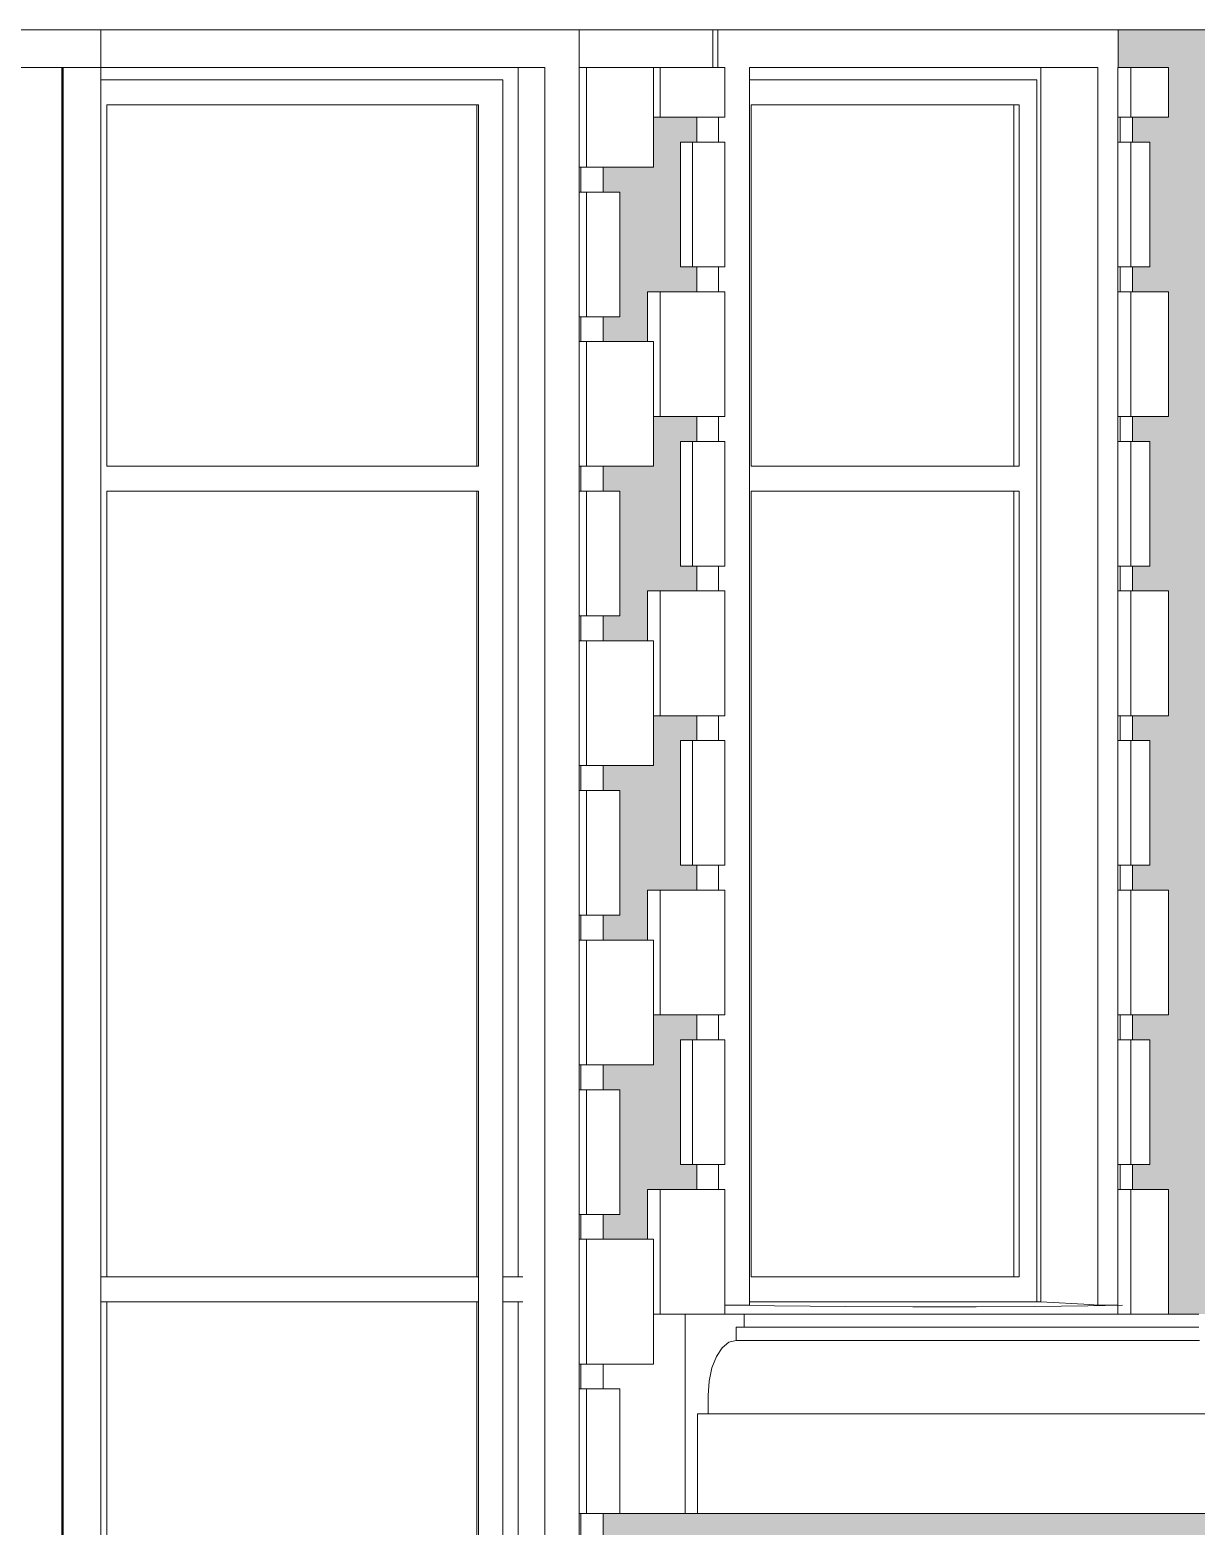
# Model space of a CAD drawing. Header units: millimetres. Extents: x 1177761 to 1329492, y 746793 to 827002.
# Drawn here: x 1194151 to 1196488, y 812000 to 815000 of the extents above; entities that cross this region are included whole.
import ezdxf

# ---------------------------------------------------------------- set-up
doc = ezdxf.new("R2010")
doc.units = ezdxf.units.MM
doc.layers.add('wall', color=5, linetype='Continuous', lineweight=30)

msp = doc.modelspace()

# ---------------------------------------------------------------- hatches: boundary and pattern name
at = {"layer": 'wall', "lineweight": 20, "ltscale": 2}
h = msp.add_hatch(dxfattribs=at)
h.set_pattern_fill('AR18', color=251, scale=20, style=0)
h.set_pattern_definition([(0, (-270908.16, 1431884.34), (100, 64), [192.5, -7.5]), (0, (-271008.16, 1431891.84), (100, 64), [192.5, -7.5]), (90, (-270908.16, 1431884.34), (-100, 64), [-71.5, 56.5]), (90, (-270915.66, 1431884.34), (-100, 64), [-71.5, 56.5])])
h.paths.add_polyline_path([(1196956.4, 814074.8), (1196993.9, 814074.8), (1196993.9, 814124.8), (1196856.4, 814124.8), (1196856.4, 814374.8), (1196993.9, 814374.8), (1196993.9, 814424.8), (1196956.4, 814424.8), (1196956.4, 814674.8), (1196993.9, 814674.8), (1196993.9, 814724.8), (1196856.4, 814724.8), (1196856.4, 814924.8), (1197106.2, 814924.8), (1197106.2, 814999.8), (1196331.3, 814999.8), (1196331.3, 814924.8), (1196357, 814924.8), (1196432.2, 814924.8), (1196432.2, 814824.8), (1196360.5, 814824.8), (1196360.5, 814774.8), (1196394.6, 814774.8), (1196394.6, 814524.8), (1196360.5, 814524.8), (1196360.5, 814474.8), (1196432.2, 814474.8), (1196432.2, 814224.8), (1196360.5, 814224.8), (1196360.5, 814174.8), (1196394.6, 814174.8), (1196394.6, 813924.8), (1196360.5, 813924.8), (1196360.5, 813874.8), (1196432.2, 813874.8), (1196432.2, 813624.8), (1196360.5, 813624.8), (1196360.5, 813574.8), (1196394.6, 813574.8), (1196394.6, 813324.8), (1196360.5, 813324.8), (1196360.5, 813274.8), (1196432.2, 813274.8), (1196432.2, 813024.8), (1196360.5, 813024.8), (1196360.5, 812974.8), (1196394.6, 812974.8), (1196394.6, 812724.8), (1196360.5, 812724.8), (1196360.5, 812674.8), (1196432.2, 812674.8), (1196432.2, 812424.8), (1196434.1, 812424.8), (1196464.1, 812424.8), (1196493.2, 812424.8), (1196521.4, 812424.8), (1196548.8, 812424.8), (1196575.2, 812424.8), (1196600.7, 812424.8), (1196625.3, 812424.8), (1196649, 812424.8), (1196671.7, 812424.8), (1196693.5, 812424.8), (1196714.3, 812424.8), (1196734.2, 812424.8), (1196753.1, 812424.8), (1196771, 812424.8), (1196787.9, 812424.8), (1196803.9, 812424.8), (1196818.8, 812424.8), (1196832.7, 812424.8), (1196845.6, 812424.8), (1196856.4, 812424.8), (1196856.4, 812574.8), (1196993.9, 812574.8), (1196993.9, 812624.8), (1196956.4, 812624.8), (1196956.4, 812874.8), (1196993.9, 812874.8), (1196993.9, 812924.8), (1196856.4, 812924.8), (1196856.4, 813174.8), (1196993.9, 813174.8), (1196993.9, 813224.8), (1196956.4, 813224.8), (1196956.4, 813474.8), (1196993.9, 813474.8), (1196993.9, 813524.8), (1196856.4, 813524.8), (1196856.4, 813774.8), (1196993.9, 813774.8), (1196993.9, 813824.8), (1196956.4, 813824.8)])
h.paths.add_polyline_path([(1196856.4, 811974.8), (1196993.9, 811974.8), (1196993.9, 812024.8), (1196956.4, 812024.8), (1196636.5, 812024.8), (1195955, 812024.8, -0.044288), (1195822.7, 811727.8), (1196856.4, 811727.8)])
h.paths.add_polyline_path([(1195955, 812024.8), (1195488.4, 812024.8), (1195463.4, 812024.8), (1195299.4, 812024.8), (1195299.4, 811974.8), (1195400.1, 811974.8), (1195400.1, 811727.8), (1195822.7, 811727.8, 0.044288)])
h.paths.add_polyline_path([(1195454.2, 813574.8), (1195478.3, 813574.8), (1195487.4, 813574.8), (1195487.4, 813624.8), (1195413.4, 813624.8), (1195400.1, 813624.8), (1195400.1, 813524.8), (1195299.4, 813524.8), (1195299.4, 813474.8), (1195333, 813474.8), (1195333, 813224.8), (1195299.4, 813224.8), (1195299.4, 813174.8), (1195388.3, 813174.8), (1195388.3, 813274.8), (1195413.4, 813274.8), (1195487.4, 813274.8), (1195487.4, 813324.8), (1195478.3, 813324.8), (1195454.2, 813324.8)])
h.paths.add_polyline_path([(1195454.2, 812974.8), (1195478.3, 812974.8), (1195487.4, 812974.8), (1195487.4, 813024.8), (1195413.4, 813024.8), (1195400.1, 813024.8), (1195400.1, 812924.8), (1195299.4, 812924.8), (1195299.4, 812874.8), (1195333, 812874.8), (1195333, 812624.8), (1195299.4, 812624.8), (1195299.4, 812574.8), (1195388.3, 812574.8), (1195388.3, 812674.8), (1195413.4, 812674.8), (1195487.4, 812674.8), (1195487.4, 812724.8), (1195478.3, 812724.8), (1195454.2, 812724.8)])
h.paths.add_polyline_path([(1195454.2, 814174.8), (1195478.3, 814174.8), (1195487.4, 814174.8), (1195487.4, 814224.8), (1195413.4, 814224.8), (1195400.1, 814224.8), (1195400.1, 814124.8), (1195299.4, 814124.8), (1195299.4, 814074.8), (1195333, 814074.8), (1195333, 813824.8), (1195299.4, 813824.8), (1195299.4, 813774.8), (1195388.3, 813774.8), (1195388.3, 813874.8), (1195413.4, 813874.8), (1195487.4, 813874.8), (1195487.4, 813924.8), (1195478.3, 813924.8), (1195454.2, 813924.8)])
h.paths.add_polyline_path([(1195454.2, 814774.8), (1195478.3, 814774.8), (1195487.4, 814774.8), (1195487.4, 814824.8), (1195413.4, 814824.8), (1195400.1, 814824.8), (1195400.1, 814724.8), (1195299.4, 814724.8), (1195299.4, 814674.8), (1195333, 814674.8), (1195333, 814424.8), (1195299.4, 814424.8), (1195299.4, 814374.8), (1195388.3, 814374.8), (1195388.3, 814474.8), (1195413.4, 814474.8), (1195487.4, 814474.8), (1195487.4, 814524.8), (1195478.3, 814524.8), (1195454.2, 814524.8)])
h.paths.add_polyline_path([(1193099.4, 814674.8), (1193132.9, 814674.8), (1193132.9, 814724.8), (1193032.2, 814724.8), (1193032.2, 814824.8), (1193019, 814824.8), (1192945, 814824.8), (1192945, 814774.8), (1192954.1, 814774.8), (1192978.2, 814774.8), (1192978.2, 814524.8), (1192954.1, 814524.8), (1192945, 814524.8), (1192945, 814474.8), (1193019, 814474.8), (1193044, 814474.8), (1193044, 814374.8), (1193132.9, 814374.8), (1193132.9, 814424.8), (1193099.4, 814424.8)])
h.paths.add_polyline_path([(1193099.4, 814074.8), (1193132.9, 814074.8), (1193132.9, 814124.8), (1193032.2, 814124.8), (1193032.2, 814224.8), (1193019, 814224.8), (1192945, 814224.8), (1192945, 814174.8), (1192954.1, 814174.8), (1192978.2, 814174.8), (1192978.2, 813924.8), (1192954.1, 813924.8), (1192945, 813924.8), (1192945, 813874.8), (1193019, 813874.8), (1193044, 813874.8), (1193044, 813774.8), (1193132.9, 813774.8), (1193132.9, 813824.8), (1193099.4, 813824.8)])
h.paths.add_polyline_path([(1193099.4, 813474.8), (1193132.9, 813474.8), (1193132.9, 813524.8), (1193032.2, 813524.8), (1193032.2, 813624.8), (1193019, 813624.8), (1192945, 813624.8), (1192945, 813574.8), (1192954.1, 813574.8), (1192978.2, 813574.8), (1192978.2, 813324.8), (1192954.1, 813324.8), (1192945, 813324.8), (1192945, 813274.8), (1193019, 813274.8), (1193044, 813274.8), (1193044, 813174.8), (1193132.9, 813174.8), (1193132.9, 813224.8), (1193099.4, 813224.8)])
h.paths.add_polyline_path([(1193099.4, 812874.8), (1193132.9, 812874.8), (1193132.9, 812924.8), (1193032.2, 812924.8), (1193032.2, 813024.8), (1193019, 813024.8), (1192945, 813024.8), (1192945, 812974.8), (1192954.1, 812974.8), (1192978.2, 812974.8), (1192978.2, 812724.8), (1192954.1, 812724.8), (1192945, 812724.8), (1192945, 812674.8), (1193019, 812674.8), (1193044, 812674.8), (1193044, 812574.8), (1193132.9, 812574.8), (1193132.9, 812624.8), (1193099.4, 812624.8)])
h.paths.add_polyline_path([(1192071.9, 812724.8), (1192037.7, 812724.8), (1192037.7, 812974.8), (1192071.9, 812974.8), (1192071.9, 813024.8), (1192000.2, 813024.8), (1192000.2, 813274.8), (1192071.9, 813274.8), (1192071.9, 813324.8), (1192037.7, 813324.8), (1192037.7, 813574.8), (1192071.9, 813574.8), (1192071.9, 813624.8), (1192000.2, 813624.8), (1192000.2, 813874.8), (1192071.9, 813874.8), (1192071.9, 813924.8), (1192037.7, 813924.8), (1192037.7, 814174.8), (1192071.9, 814174.8), (1192071.9, 814224.8), (1192000.2, 814224.8), (1192000.2, 814474.8), (1192071.9, 814474.8), (1192071.9, 814524.8), (1192037.7, 814524.8), (1192037.7, 814774.8), (1192071.9, 814774.8), (1192071.9, 814824.8), (1192000.2, 814824.8), (1192000.2, 814924.8), (1192075.3, 814924.8), (1192101.6, 814924.8), (1192101.6, 814999.7), (1192072.2, 814999.7), (1192043.1, 814999.7), (1192014.9, 814999.7), (1191987.4, 814999.7), (1191960.8, 814999.7), (1191935.1, 814999.7), (1191910.2, 814999.7), (1191910.2, 814999.8), (1191326, 814999.8), (1191326, 814974.9), (1191326, 814924.8), (1191576.2, 814924.8), (1191576.2, 814724.8), (1191438.7, 814724.8), (1191438.7, 814674.8), (1191476.2, 814674.8), (1191476.2, 814424.8), (1191438.7, 814424.8), (1191438.7, 814374.8), (1191576.2, 814374.8), (1191576.2, 814124.8), (1191438.7, 814124.8), (1191438.7, 814074.8), (1191476.2, 814074.8), (1191476.2, 813824.8), (1191438.7, 813824.8), (1191438.7, 813774.8), (1191576.2, 813774.8), (1191576.2, 813524.8), (1191438.7, 813524.8), (1191438.7, 813474.8), (1191476.2, 813474.8), (1191476.2, 813224.8), (1191438.7, 813224.8), (1191438.7, 813174.8), (1191576.2, 813174.8), (1191576.2, 812924.8), (1191438.7, 812924.8), (1191438.7, 812874.8), (1191476.2, 812874.8), (1191476.2, 812624.8), (1191438.7, 812624.8), (1191438.7, 812574.8), (1191576.2, 812574.8), (1191576.2, 812424.8), (1191586.7, 812424.8), (1191599.6, 812424.8), (1191613.6, 812424.8), (1191628.5, 812424.8), (1191644.4, 812424.8), (1191661.3, 812424.8), (1191679.3, 812424.8), (1191698.1, 812424.8), (1191718, 812424.8), (1191738.8, 812424.8), (1191760.6, 812424.8), (1191783.4, 812424.8), (1191807, 812424.8), (1191831.6, 812424.8), (1191857.2, 812424.8), (1191883.6, 812424.8), (1191910.9, 812424.8), (1191939.1, 812424.8), (1191968.3, 812424.8), (1192000.2, 812424.8), (1192000.2, 812674.8), (1192071.9, 812674.8)])
h.paths.add_polyline_path([(1192476.2, 812024.8), (1191755.6, 812024.8), (1191476.2, 812024.8), (1191438.7, 812024.8), (1191438.7, 811974.8), (1191576.2, 811974.8), (1191576.2, 811727.8), (1192608.5, 811727.8, -0.044288)])
h.paths.add_polyline_path([(1193032.2, 811974.8), (1193132.9, 811974.8), (1193132.9, 812024.8), (1192968.1, 812024.8), (1192943.1, 812024.8), (1192476.2, 812024.8, 0.044288), (1192608.5, 811727.8), (1193032.2, 811727.8)])

# ---------------------------------------------------------------- linework, layer by layer
at = {"layer": 'wall', "color": 250, "lineweight": 20, "ltscale": 50}
for p, q in [((1194127.3, 814999.8), (1194293, 814999.8)), ((1194293, 814999.8), (1194293, 811743.6)), ((1194293, 814999.8), (1194305, 814999.8)), ((1194305, 814999.8), (1194482.3, 814999.8)), ((1194482.3, 814999.8), (1194658.3, 814999.8)), ((1194658.3, 814999.8), (1194831.9, 814999.8)), ((1194831.9, 814999.8), (1195002.5, 814999.8)), ((1195002.5, 814999.8), (1195169, 814999.8)), ((1195169, 814999.8), (1195251.5, 814999.8)), ((1195251.5, 814999.8), (1195251.5, 811743.6)), ((1195519.3, 814924.8), (1195519.3, 814999.7)), ((1195529.3, 814924.8), (1195529.3, 814999.7)), ((1196330.1, 814999.7), (1196299.4, 814999.7)), ((1196331.3, 814999.7), (1196331.3, 814924.8)), ((1194217.4, 814924.8), (1194127.3, 814924.8)), ((1194214.9, 814924.8), (1194214.9, 811742.8)), ((1194215, 811749.8), (1194215, 814924.8)), ((1194217.4, 814924.8), (1194217.4, 811749.8)), ((1194217.4, 811742.8), (1194217.4, 814924.8)), ((1194305, 814924.8), (1194217.4, 814924.8)), ((1194482.3, 814924.8), (1194305, 814924.8)), ((1194658.3, 814924.8), (1194482.3, 814924.8)), ((1194831.9, 814924.8), (1194658.3, 814924.8)), ((1195002.5, 814924.8), (1194831.9, 814924.8)), ((1195169, 814924.8), (1195002.5, 814924.8)), ((1195129.2, 814924.8), (1195129.2, 812499.8)), ((1195182.7, 814924.8), (1195169, 814924.8)), ((1195182.7, 811742.7), (1195182.7, 814924.8)), ((1195251.5, 814924.8), (1195265.8, 814924.8)), ((1195265.8, 814724.8), (1195265.8, 814924.8)), ((1195265.8, 814924.8), (1195400.1, 814924.8)), ((1195400.1, 814724.8), (1195400.1, 814924.8)), ((1195413.4, 814924.8), (1195400.1, 814924.8)), ((1195413.4, 814824.8), (1195413.4, 814924.8)), ((1195543.2, 814924.8), (1195413.4, 814924.8)), ((1195543.2, 814824.8), (1195543.2, 814924.8)), ((1195636.2, 814924.8), (1195592.9, 814924.8)), ((1195592.9, 814924.8), (1195592.9, 812442.8)), ((1195778.5, 814924.8), (1195636.2, 814924.8)), ((1195912.8, 814924.8), (1195778.5, 814924.8)), ((1196038.5, 814924.8), (1195912.8, 814924.8)), ((1196154.9, 814924.8), (1196038.5, 814924.8)), ((1196261.4, 814924.8), (1196154.9, 814924.8)), ((1196176.2, 814924.8), (1196176.2, 812449.8)), ((1196290.5, 814924.8), (1196261.4, 814924.8)), ((1196290.5, 812442.8), (1196290.5, 814924.8)), ((1196330.6, 814924.8), (1196357, 814924.8)), ((1196357, 814824.8), (1196357, 814924.8)), ((1196357, 814924.8), (1196432.2, 814924.8)), ((1196432.2, 814824.8), (1196432.2, 814924.8)), ((1194293, 814899.8), (1195098.5, 814899.8)), ((1195098.5, 814899.8), (1195098.5, 811749.8)), ((1195592.9, 814899.8), (1196168.3, 814899.8)), ((1196168.3, 814899.8), (1196168.3, 812449.8)), ((1195049.5, 814849.8), (1194304.5, 814849.8)), ((1194304.5, 814849.8), (1194304.5, 814124.8)), ((1195046.5, 814849.8), (1195046.5, 814124.8)), ((1195049.5, 814124.8), (1195049.5, 814849.8)), ((1196132.9, 814849.8), (1195595.8, 814849.8)), ((1195595.8, 814849.8), (1195595.8, 814124.8)), ((1196122.3, 814849.8), (1196122.3, 814124.8)), ((1196132.9, 814124.8), (1196132.9, 814849.8)), ((1195400.1, 814824.8), (1195413.4, 814824.8)), ((1195413.4, 814824.8), (1195543.2, 814824.8)), ((1195487.4, 814774.8), (1195487.4, 814824.8)), ((1195530.7, 814774.8), (1195530.7, 814824.8)), ((1196335.4, 814824.8), (1196330.6, 814824.8)), ((1196335.4, 814774.8), (1196335.4, 814824.8)), ((1196357, 814824.8), (1196335.4, 814824.8)), ((1196432.2, 814824.8), (1196357, 814824.8)), ((1196360.5, 814774.8), (1196360.5, 814824.8)), ((1195454.2, 814774.8), (1195478.3, 814774.8)), ((1195478.3, 814774.8), (1195543.2, 814774.8)), ((1195478.3, 814524.8), (1195478.3, 814774.8)), ((1195543.2, 814524.8), (1195543.2, 814774.8)), ((1196335.4, 814774.8), (1196330.6, 814774.8)), ((1196357, 814774.8), (1196335.4, 814774.8)), ((1196360.5, 814774.8), (1196335.4, 814774.8)), ((1196394.6, 814774.8), (1196357, 814774.8)), ((1196357, 814524.8), (1196357, 814774.8)), ((1196394.6, 814524.8), (1196394.6, 814774.8)), ((1195254.7, 814724.8), (1195251.5, 814724.8)), ((1195299.4, 814724.8), (1195254.7, 814724.8)), ((1195254.7, 814674.8), (1195254.7, 814724.8)), ((1195265.8, 814724.8), (1195254.7, 814724.8)), ((1195400.1, 814724.8), (1195265.8, 814724.8)), ((1195299.4, 814674.8), (1195299.4, 814724.8)), ((1195265.8, 814674.8), (1195251.5, 814674.8)), ((1195333, 814674.8), (1195265.8, 814674.8)), ((1195265.8, 814424.8), (1195265.8, 814674.8)), ((1195333, 814424.8), (1195333, 814674.8)), ((1195454.2, 814524.8), (1195478.3, 814524.8)), ((1195478.3, 814524.8), (1195543.2, 814524.8)), ((1195487.4, 814474.8), (1195487.4, 814524.8)), ((1195530.7, 814474.8), (1195530.7, 814524.8)), ((1196335.4, 814524.8), (1196330.6, 814524.8)), ((1196335.4, 814474.8), (1196335.4, 814524.8)), ((1196357, 814524.8), (1196335.4, 814524.8)), ((1196394.6, 814524.8), (1196357, 814524.8)), ((1196360.5, 814474.8), (1196360.5, 814524.8)), ((1195388.3, 814474.8), (1195413.4, 814474.8)), ((1195388.3, 814374.8), (1195388.3, 814474.8)), ((1195413.4, 814474.8), (1195543.2, 814474.8)), ((1195413.4, 814224.8), (1195413.4, 814474.8)), ((1195543.2, 814224.8), (1195543.2, 814474.8)), ((1196335.4, 814474.8), (1196330.6, 814474.8)), ((1196357, 814474.8), (1196335.4, 814474.8)), ((1196432.2, 814474.8), (1196357, 814474.8)), ((1196357, 814224.8), (1196357, 814474.8)), ((1196432.2, 814224.8), (1196432.2, 814474.8)), ((1195265.8, 814424.8), (1195251.5, 814424.8)), ((1195254.7, 814374.8), (1195254.7, 814424.8)), ((1195333, 814424.8), (1195265.8, 814424.8)), ((1195299.4, 814374.8), (1195299.4, 814424.8)), ((1195254.7, 814374.8), (1195251.5, 814374.8)), ((1195265.8, 814374.8), (1195254.7, 814374.8)), ((1195400.1, 814374.8), (1195265.8, 814374.8)), ((1195265.8, 814124.8), (1195265.8, 814374.8)), ((1195400.1, 814124.8), (1195400.1, 814374.8)), ((1195400.1, 814224.8), (1195413.4, 814224.8)), ((1195413.4, 814224.8), (1195543.2, 814224.8)), ((1195487.4, 814174.8), (1195487.4, 814224.8)), ((1195530.7, 814174.8), (1195530.7, 814224.8)), ((1196335.4, 814224.8), (1196330.6, 814224.8)), ((1196335.4, 814174.8), (1196335.4, 814224.8)), ((1196357, 814224.8), (1196335.4, 814224.8)), ((1196432.2, 814224.8), (1196357, 814224.8)), ((1196360.5, 814174.8), (1196360.5, 814224.8)), ((1195454.2, 814174.8), (1195478.3, 814174.8)), ((1195478.3, 814174.8), (1195543.2, 814174.8)), ((1195478.3, 813924.8), (1195478.3, 814174.8)), ((1195543.2, 813924.8), (1195543.2, 814174.8)), ((1196335.4, 814174.8), (1196330.6, 814174.8)), ((1196357, 814174.8), (1196335.4, 814174.8)), ((1196394.6, 814174.8), (1196357, 814174.8)), ((1196357, 813924.8), (1196357, 814174.8)), ((1196394.6, 813924.8), (1196394.6, 814174.8)), ((1194304.5, 814124.8), (1195049.5, 814124.8)), ((1195254.7, 814124.8), (1195251.5, 814124.8)), ((1195299.4, 814124.8), (1195254.7, 814124.8)), ((1195254.7, 814074.8), (1195254.7, 814124.8)), ((1195265.8, 814124.8), (1195254.7, 814124.8)), ((1195400.1, 814124.8), (1195265.8, 814124.8)), ((1195299.4, 814074.8), (1195299.4, 814124.8)), ((1195595.8, 814124.8), (1196132.9, 814124.8)), ((1195049.5, 814074.8), (1194304.5, 814074.8)), ((1194304.5, 814074.8), (1194304.5, 812499.8)), ((1195046.5, 814074.8), (1195046.5, 812499.8)), ((1195049.5, 811799.8), (1195049.5, 814074.8)), ((1195265.8, 814074.8), (1195251.5, 814074.8)), ((1195333, 814074.8), (1195265.8, 814074.8)), ((1195265.8, 813824.8), (1195265.8, 814074.8)), ((1195333, 813824.8), (1195333, 814074.8)), ((1196132.9, 814074.8), (1195595.8, 814074.8)), ((1195595.8, 814074.8), (1195595.8, 812499.8)), ((1196122.3, 814074.8), (1196122.3, 812499.8)), ((1196132.9, 812499.8), (1196132.9, 814074.8)), ((1195454.2, 813924.8), (1195478.3, 813924.8)), ((1195478.3, 813924.8), (1195543.2, 813924.8)), ((1195487.4, 813874.8), (1195487.4, 813924.8)), ((1195530.7, 813874.8), (1195530.7, 813924.8)), ((1196335.4, 813924.8), (1196330.6, 813924.8)), ((1196360.5, 813924.8), (1196335.4, 813924.8)), ((1196335.4, 813874.8), (1196335.4, 813924.8)), ((1196357, 813924.8), (1196335.4, 813924.8)), ((1196394.6, 813924.8), (1196357, 813924.8)), ((1196360.5, 813874.8), (1196360.5, 813924.8)), ((1195388.3, 813874.8), (1195413.4, 813874.8)), ((1195388.3, 813774.8), (1195388.3, 813874.8)), ((1195413.4, 813874.8), (1195543.2, 813874.8)), ((1195413.4, 813624.8), (1195413.4, 813874.8)), ((1195543.2, 813624.8), (1195543.2, 813874.8)), ((1196335.4, 813874.8), (1196330.6, 813874.8)), ((1196357, 813874.8), (1196335.4, 813874.8)), ((1196432.2, 813874.8), (1196357, 813874.8)), ((1196357, 813624.8), (1196357, 813874.8)), ((1196432.2, 813624.8), (1196432.2, 813874.8)), ((1195265.8, 813824.8), (1195251.5, 813824.8)), ((1195254.7, 813774.8), (1195254.7, 813824.8)), ((1195333, 813824.8), (1195265.8, 813824.8)), ((1195299.4, 813774.8), (1195299.4, 813824.8)), ((1195254.7, 813774.8), (1195251.5, 813774.8)), ((1195265.8, 813774.8), (1195254.7, 813774.8)), ((1195299.4, 813774.8), (1195254.7, 813774.8)), ((1195400.1, 813774.8), (1195265.8, 813774.8)), ((1195265.8, 813524.8), (1195265.8, 813774.8)), ((1195400.1, 813524.8), (1195400.1, 813774.8)), ((1195400.1, 813624.8), (1195413.4, 813624.8)), ((1195413.4, 813624.8), (1195543.2, 813624.8)), ((1195487.4, 813574.8), (1195487.4, 813624.8)), ((1195530.7, 813574.8), (1195530.7, 813624.8)), ((1196335.4, 813624.8), (1196330.6, 813624.8)), ((1196335.4, 813574.8), (1196335.4, 813624.8)), ((1196357, 813624.8), (1196335.4, 813624.8)), ((1196432.2, 813624.8), (1196357, 813624.8)), ((1196360.5, 813574.8), (1196360.5, 813624.8)), ((1195454.2, 813574.8), (1195478.3, 813574.8)), ((1195478.3, 813574.8), (1195543.2, 813574.8)), ((1195478.3, 813324.8), (1195478.3, 813574.8)), ((1195543.2, 813324.8), (1195543.2, 813574.8)), ((1196335.4, 813574.8), (1196330.6, 813574.8)), ((1196357, 813574.8), (1196335.4, 813574.8)), ((1196394.6, 813574.8), (1196357, 813574.8)), ((1196357, 813324.8), (1196357, 813574.8)), ((1196394.6, 813324.8), (1196394.6, 813574.8)), ((1195254.7, 813524.8), (1195251.5, 813524.8)), ((1195254.7, 813474.8), (1195254.7, 813524.8)), ((1195265.8, 813524.8), (1195254.7, 813524.8)), ((1195400.1, 813524.8), (1195265.8, 813524.8)), ((1195299.4, 813474.8), (1195299.4, 813524.8)), ((1195265.8, 813474.8), (1195251.5, 813474.8)), ((1195333, 813474.8), (1195265.8, 813474.8)), ((1195265.8, 813224.8), (1195265.8, 813474.8)), ((1195333, 813224.8), (1195333, 813474.8)), ((1195454.2, 813324.8), (1195478.3, 813324.8)), ((1195478.3, 813324.8), (1195543.2, 813324.8)), ((1195487.4, 813274.8), (1195487.4, 813324.8)), ((1195530.7, 813274.8), (1195530.7, 813324.8)), ((1196335.4, 813324.8), (1196330.6, 813324.8)), ((1196360.5, 813324.8), (1196335.4, 813324.8)), ((1196335.4, 813274.8), (1196335.4, 813324.8)), ((1196357, 813324.8), (1196335.4, 813324.8)), ((1196394.6, 813324.8), (1196357, 813324.8)), ((1196360.5, 813274.8), (1196360.5, 813324.8)), ((1195388.3, 813274.8), (1195413.4, 813274.8)), ((1195388.3, 813174.8), (1195388.3, 813274.8)), ((1195413.4, 813274.8), (1195543.2, 813274.8)), ((1195413.4, 813024.8), (1195413.4, 813274.8)), ((1195543.2, 813024.8), (1195543.2, 813274.8)), ((1196335.4, 813274.8), (1196330.6, 813274.8)), ((1196357, 813274.8), (1196335.4, 813274.8)), ((1196360.5, 813274.8), (1196335.4, 813274.8)), ((1196432.2, 813274.8), (1196357, 813274.8)), ((1196357, 813024.8), (1196357, 813274.8)), ((1196432.2, 813024.8), (1196432.2, 813274.8)), ((1195265.8, 813224.8), (1195251.5, 813224.8)), ((1195254.7, 813174.8), (1195254.7, 813224.8)), ((1195333, 813224.8), (1195265.8, 813224.8)), ((1195299.4, 813174.8), (1195299.4, 813224.8)), ((1195254.7, 813174.8), (1195251.5, 813174.8)), ((1195265.8, 813174.8), (1195254.7, 813174.8)), ((1195400.1, 813174.8), (1195265.8, 813174.8)), ((1195265.8, 812924.8), (1195265.8, 813174.8)), ((1195400.1, 812924.8), (1195400.1, 813174.8)), ((1195400.1, 813024.8), (1195413.4, 813024.8)), ((1195413.4, 813024.8), (1195543.2, 813024.8)), ((1195487.4, 812974.8), (1195487.4, 813024.8)), ((1195530.7, 812974.8), (1195530.7, 813024.8)), ((1196335.4, 813024.8), (1196330.6, 813024.8)), ((1196335.4, 812974.8), (1196335.4, 813024.8)), ((1196357, 813024.8), (1196335.4, 813024.8)), ((1196432.2, 813024.8), (1196357, 813024.8)), ((1196360.5, 812974.8), (1196360.5, 813024.8)), ((1195454.2, 812974.8), (1195478.3, 812974.8)), ((1195478.3, 812974.8), (1195543.2, 812974.8)), ((1195478.3, 812724.8), (1195478.3, 812974.8)), ((1195543.2, 812724.8), (1195543.2, 812974.8)), ((1196335.4, 812974.8), (1196330.6, 812974.8)), ((1196357, 812974.8), (1196335.4, 812974.8)), ((1196394.6, 812974.8), (1196357, 812974.8)), ((1196357, 812724.8), (1196357, 812974.8)), ((1196394.6, 812724.8), (1196394.6, 812974.8)), ((1195254.7, 812924.8), (1195251.5, 812924.8)), ((1195299.4, 812924.8), (1195254.7, 812924.8)), ((1195254.7, 812874.8), (1195254.7, 812924.8)), ((1195265.8, 812924.8), (1195254.7, 812924.8)), ((1195400.1, 812924.8), (1195265.8, 812924.8)), ((1195299.4, 812874.8), (1195299.4, 812924.8)), ((1195265.8, 812874.8), (1195251.5, 812874.8)), ((1195333, 812874.8), (1195265.8, 812874.8)), ((1195265.8, 812624.8), (1195265.8, 812874.8)), ((1195333, 812624.8), (1195333, 812874.8)), ((1195454.2, 812724.8), (1195478.3, 812724.8)), ((1195478.3, 812724.8), (1195543.2, 812724.8)), ((1195487.4, 812674.8), (1195487.4, 812724.8)), ((1195530.7, 812674.8), (1195530.7, 812724.8)), ((1196335.4, 812724.8), (1196330.6, 812724.8)), ((1196335.4, 812674.8), (1196335.4, 812724.8)), ((1196357, 812724.8), (1196335.4, 812724.8)), ((1196394.6, 812724.8), (1196357, 812724.8)), ((1196360.5, 812674.8), (1196360.5, 812724.8)), ((1195388.3, 812674.8), (1195413.4, 812674.8)), ((1195388.3, 812574.8), (1195388.3, 812674.8)), ((1195413.4, 812674.8), (1195543.2, 812674.8)), ((1195413.4, 812424.8), (1195413.4, 812674.8)), ((1195543.2, 812424.8), (1195543.2, 812674.8)), ((1196335.4, 812674.8), (1196330.6, 812674.8)), ((1196357, 812674.8), (1196335.4, 812674.8)), ((1196360.5, 812674.8), (1196335.4, 812674.8)), ((1196432.2, 812674.8), (1196357, 812674.8)), ((1196357, 812424.8), (1196357, 812674.8)), ((1196432.2, 812424.8), (1196432.2, 812674.8)), ((1195265.8, 812624.8), (1195251.5, 812624.8)), ((1195254.7, 812574.8), (1195254.7, 812624.8)), ((1195333, 812624.8), (1195265.8, 812624.8)), ((1195299.4, 812574.8), (1195299.4, 812624.8)), ((1195254.7, 812574.8), (1195251.5, 812574.8)), ((1195265.8, 812574.8), (1195254.7, 812574.8)), ((1195400.1, 812574.8), (1195265.8, 812574.8)), ((1195265.8, 812324.8), (1195265.8, 812574.8)), ((1195400.1, 812324.8), (1195400.1, 812574.8)), ((1194293, 812499.8), (1195049.4, 812499.8)), ((1195098.5, 812499.8), (1195138.7, 812499.8)), ((1195595.8, 812499.8), (1196132.9, 812499.8)), ((1194293, 812449.8), (1195049.4, 812449.8)), ((1194304.5, 812449.8), (1194304.5, 811799.8)), ((1195046.5, 812449.8), (1195046.5, 811799.8)), ((1195098.5, 812449.8), (1195138.7, 812449.8)), ((1195129.2, 812449.8), (1195129.2, 811749.8)), ((1195543.2, 812443.4), (1195592.9, 812442.8)), ((1195642.5, 812441.6), (1195543.2, 812443)), ((1196168.3, 812449.8), (1195592.9, 812449.8)), ((1195785.4, 812440.3), (1195642.5, 812441.6)), ((1195920.3, 812439.6), (1195785.4, 812440.3)), ((1196046.6, 812439.6), (1195920.3, 812439.6)), ((1196163.5, 812440.3), (1196046.6, 812439.6)), ((1196270.4, 812441.6), (1196163.5, 812440.3)), ((1196168.3, 812449.8), (1196176.2, 812449.8)), ((1196176.2, 812449.8), (1196274.6, 812443.8)), ((1196340.2, 812443.1), (1196270.4, 812441.6)), ((1196274.6, 812443.8), (1196290.5, 812442.8)), ((1196290.5, 812442.8), (1196330.7, 812443.6)), ((1195400.1, 812424.8), (1195413.4, 812424.8)), ((1195413.4, 812424.8), (1195539.3, 812424.8)), ((1195463.4, 812024.8), (1195463.4, 812424.8)), ((1195539.3, 812424.8), (1195488.4, 812424.8)), ((1195539.3, 812424.8), (1195581.8, 812424.8)), ((1195581.8, 812424.8), (1195581.8, 812398.5)), ((1195627.4, 812424.8), (1195581.8, 812424.8)), ((1195672.5, 812424.8), (1195627.4, 812424.8)), ((1195717, 812424.8), (1195672.5, 812424.8)), ((1195760.9, 812424.8), (1195717, 812424.8)), ((1195804.2, 812424.8), (1195760.9, 812424.8)), ((1195846.9, 812424.8), (1195804.2, 812424.8)), ((1195889, 812424.8), (1195846.9, 812424.8)), ((1195930.4, 812424.8), (1195889, 812424.8)), ((1195971.2, 812424.8), (1195930.4, 812424.8)), ((1196011.3, 812424.8), (1195971.2, 812424.8)), ((1196050.7, 812424.8), (1196011.3, 812424.8)), ((1196089.4, 812424.8), (1196050.7, 812424.8)), ((1196127.3, 812424.8), (1196089.4, 812424.8)), ((1196164.6, 812424.8), (1196127.3, 812424.8)), ((1196201, 812424.8), (1196164.6, 812424.8)), ((1196236.7, 812424.8), (1196201, 812424.8)), ((1196271.7, 812424.8), (1196236.7, 812424.8)), ((1196305.8, 812424.8), (1196271.7, 812424.8)), ((1196339.1, 812424.8), (1196305.8, 812424.8)), ((1196371.6, 812424.8), (1196339.1, 812424.8)), ((1196403.3, 812424.8), (1196371.6, 812424.8)), ((1196434.1, 812424.8), (1196403.3, 812424.8)), ((1196432.2, 812424.8), (1196430.8, 812424.8)), ((1196464.1, 812424.8), (1196434.1, 812424.8)), ((1196493.2, 812424.8), (1196464.1, 812424.8)), ((1195565.9, 812372.2), (1195551.4, 812368.4)), ((1195581.8, 812398.5), (1195565.9, 812398.5)), ((1195565.9, 812398.5), (1195565.9, 812372.2)), ((1195611, 812372.2), (1195565.9, 812372.2)), ((1195627.4, 812398.5), (1195581.8, 812398.5)), ((1195655.5, 812372.2), (1195611, 812372.2)), ((1195672.5, 812398.5), (1195627.4, 812398.5)), ((1195699.5, 812372.2), (1195655.5, 812372.2)), ((1195717, 812398.5), (1195672.5, 812398.5)), ((1195742.9, 812372.2), (1195699.5, 812372.2)), ((1195760.9, 812398.5), (1195717, 812398.5)), ((1195785.7, 812372.2), (1195742.9, 812372.2)), ((1195804.2, 812398.5), (1195760.9, 812398.5)), ((1195827.9, 812372.2), (1195785.7, 812372.2)), ((1195846.9, 812398.5), (1195804.2, 812398.5)), ((1195869.5, 812372.2), (1195827.9, 812372.2)), ((1195889, 812398.5), (1195846.9, 812398.5)), ((1195910.4, 812372.2), (1195869.5, 812372.2)), ((1195930.4, 812398.5), (1195889, 812398.5)), ((1195950.7, 812372.2), (1195910.4, 812372.2)), ((1195971.2, 812398.5), (1195930.4, 812398.5)), ((1195990.3, 812372.2), (1195950.7, 812372.2)), ((1196011.3, 812398.5), (1195971.2, 812398.5)), ((1196029.3, 812372.2), (1195990.3, 812372.2)), ((1196050.7, 812398.5), (1196011.3, 812398.5)), ((1196067.5, 812372.2), (1196029.3, 812372.2)), ((1196089.4, 812398.5), (1196050.7, 812398.5)), ((1196105, 812372.2), (1196067.5, 812372.2)), ((1196127.3, 812398.5), (1196089.4, 812398.5)), ((1196141.8, 812372.2), (1196105, 812372.2)), ((1196164.6, 812398.5), (1196127.3, 812398.5)), ((1196177.8, 812372.2), (1196141.8, 812372.2)), ((1196201, 812398.5), (1196164.6, 812398.5)), ((1196213.1, 812372.2), (1196177.8, 812372.2)), ((1196236.7, 812398.5), (1196201, 812398.5)), ((1196247.7, 812372.2), (1196213.1, 812372.2)), ((1196271.7, 812398.5), (1196236.7, 812398.5)), ((1196281.4, 812372.2), (1196247.7, 812372.2)), ((1196305.8, 812398.5), (1196271.7, 812398.5)), ((1196314.3, 812372.2), (1196281.4, 812372.2)), ((1196339.1, 812398.5), (1196305.8, 812398.5)), ((1196346.5, 812372.2), (1196314.3, 812372.2)), ((1196371.6, 812398.5), (1196339.1, 812398.5)), ((1196377.8, 812372.2), (1196346.5, 812372.2)), ((1196403.3, 812398.5), (1196371.6, 812398.5)), ((1196408.2, 812372.2), (1196377.8, 812372.2)), ((1196434.1, 812398.5), (1196403.3, 812398.5)), ((1196437.8, 812372.2), (1196408.2, 812372.2)), ((1196464.1, 812398.5), (1196434.1, 812398.5)), ((1196466.6, 812372.2), (1196437.8, 812372.2)), ((1196493.2, 812398.5), (1196464.1, 812398.5)), ((1196494.5, 812372.2), (1196466.6, 812372.2)), ((1195538, 812357.4), (1195526.4, 812339.8)), ((1195551.4, 812368.4), (1195538, 812357.4)), ((1195254.7, 812324.8), (1195251.5, 812324.8)), ((1195299.4, 812324.8), (1195254.7, 812324.8)), ((1195254.7, 812274.8), (1195254.7, 812324.8)), ((1195265.8, 812324.8), (1195254.7, 812324.8)), ((1195400.1, 812324.8), (1195265.8, 812324.8)), ((1195299.4, 812274.8), (1195299.4, 812324.8)), ((1195517.5, 812316.9), (1195512, 812290.3)), ((1195526.4, 812339.8), (1195517.5, 812316.9)), ((1195512, 812290.3), (1195510.1, 812261.7)), ((1195265.8, 812274.8), (1195251.5, 812274.8)), ((1195333, 812274.8), (1195265.8, 812274.8)), ((1195265.8, 812024.8), (1195265.8, 812274.8)), ((1195333, 812024.8), (1195333, 812274.8)), ((1195510.1, 812261.7), (1195510.1, 812224.8)), ((1195488.4, 812224.8), (1195488.4, 812024.8)), ((1195510.1, 812224.8), (1195488.4, 812224.8)), ((1195553.3, 812224.8), (1195510.1, 812224.8)), ((1195596, 812224.8), (1195553.3, 812224.8)), ((1195638.1, 812224.8), (1195596, 812224.8)), ((1195679.7, 812224.8), (1195638.1, 812224.8)), ((1195720.8, 812224.8), (1195679.7, 812224.8)), ((1195761.2, 812224.8), (1195720.8, 812224.8)), ((1195801.1, 812224.8), (1195761.2, 812224.8)), ((1195840.3, 812224.8), (1195801.1, 812224.8)), ((1195879, 812224.8), (1195840.3, 812224.8)), ((1195916.9, 812224.8), (1195879, 812224.8)), ((1195954.3, 812224.8), (1195916.9, 812224.8)), ((1195990.9, 812224.8), (1195954.3, 812224.8)), ((1196026.9, 812224.8), (1195990.9, 812224.8)), ((1196062.2, 812224.8), (1196026.9, 812224.8)), ((1196096.7, 812224.8), (1196062.2, 812224.8)), ((1196130.5, 812224.8), (1196096.7, 812224.8)), ((1196163.6, 812224.8), (1196130.5, 812224.8)), ((1196196, 812224.8), (1196163.6, 812224.8)), ((1196227.6, 812224.8), (1196196, 812224.8)), ((1196258.4, 812224.8), (1196227.6, 812224.8)), ((1196288.4, 812224.8), (1196258.4, 812224.8)), ((1196317.6, 812224.8), (1196288.4, 812224.8)), ((1196346, 812224.8), (1196317.6, 812224.8)), ((1196373.5, 812224.8), (1196346, 812224.8)), ((1196400.3, 812224.8), (1196373.5, 812224.8)), ((1196426.2, 812224.8), (1196400.3, 812224.8)), ((1196451.2, 812224.8), (1196426.2, 812224.8)), ((1196475.4, 812224.8), (1196451.2, 812224.8)), ((1196498.7, 812224.8), (1196475.4, 812224.8)), ((1195265.8, 812024.8), (1195251.5, 812024.8)), ((1195254.7, 811974.8), (1195254.7, 812024.8)), ((1195463.4, 812024.8), (1195265.8, 812024.8)), ((1195299.4, 811974.8), (1195299.4, 812024.8)), ((1195488.4, 812024.8), (1195463.4, 812024.8)), ((1195488.4, 812024.8), (1195558.1, 812024.8)), ((1195558.1, 812024.8), (1195692, 812024.8)), ((1195692, 812024.8), (1195819.9, 812024.8)), ((1195819.9, 812024.8), (1195941.2, 812024.8)), ((1195941.2, 812024.8), (1196055.4, 812024.8)), ((1196055.4, 812024.8), (1196162, 812024.8)), ((1196162, 812024.8), (1196260.7, 812024.8)), ((1196260.7, 812024.8), (1196350.9, 812024.8)), ((1196350.9, 812024.8), (1196432.4, 812024.8)), ((1196432.4, 812024.8), (1196504.8, 812024.8))]:
    msp.add_line(p, q, dxfattribs=at)
for points in [[(1179323.8, 814999.8), (1218203.3, 814999.8)], [(1196330.6, 814924.8), (1196330.6, 812424.8)], [(1195454.2, 814774.8), (1195454.2, 814524.8)], [(1195454.2, 814174.8), (1195454.2, 813924.8)], [(1195454.2, 813574.8), (1195454.2, 813324.8)], [(1195454.2, 812974.8), (1195454.2, 812724.8)], [(1195463.4, 812424.8), (1195463.4, 812024.8), (1195488.4, 812024.8), (1195488.4, 812224.8), (1196676, 812224.8), (1196676, 812024.8), (1195488.4, 812024.8)]]:
    msp.add_lwpolyline(points, dxfattribs=at)

doc.saveas('drawing.dxf')
